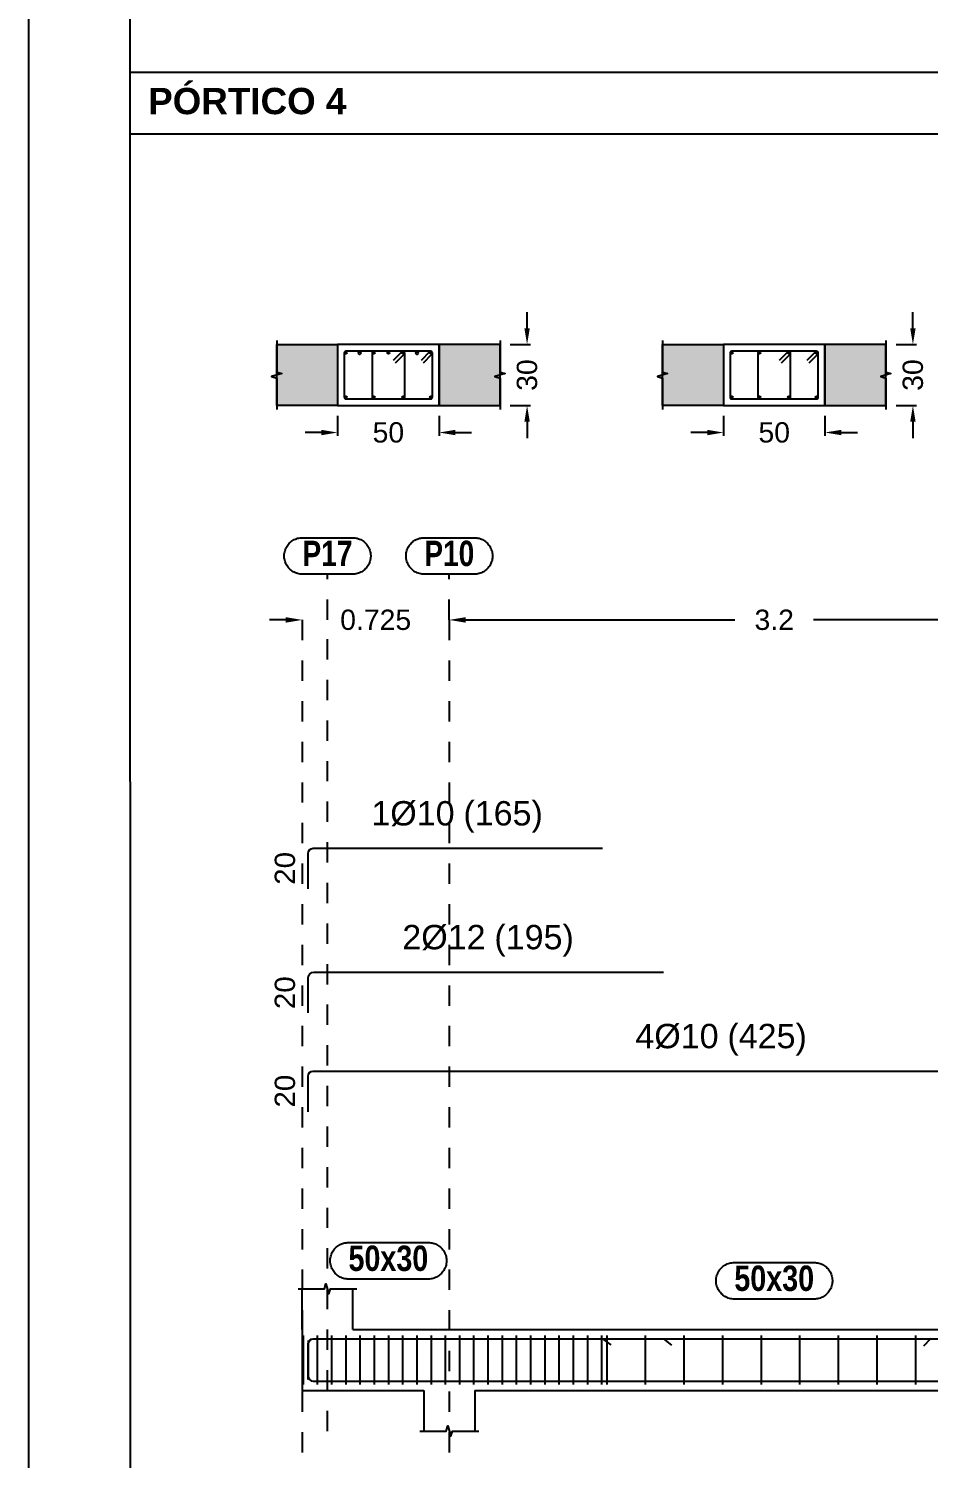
# Model space of a CAD drawing. Extents: x 2455 to 9764, y -806 to 181.
# Drawn here: x 4886.82 to 4891.25, y -496.21 to -489.16 of the extents above; entities that cross this region are included whole.
import ezdxf
from ezdxf.enums import TextEntityAlignment as Align

# ---------------------------------------------------------------- set-up
doc = ezdxf.new("R2010")
doc.units = 0
doc.header["$LTSCALE"] = 0.2
doc.header["$MEASUREMENT"] = 0
doc.linetypes.add('CYPE_RAYAPUNTO', pattern=[0.4125, 0.2025, -0.105, 0, -0.105])
doc.linetypes.add('PUNTOS2', pattern=[0.125, 0, -0.125])
doc.layers.add('01_cartela', color=6, linetype='CONTINUOUS', plot=False)
for name, color, linetype in [('01_cotas', 4, 'CONTINUOUS'), ('01_parcela', 7, 'CONTINUOUS'), ('01_primera', 5, 'CONTINUOUS'), ('01_texto cartela', 4, 'CONTINUOUS'), ('ALZ_CONT_NUDOS', 5, 'CONTINUOUS'), ('ALZ_CONT_VIG_HORMIGON', 5, 'CONTINUOUS'), ('ALZ_COT_COT_LIN_APOYOS', 120, 'CYPE_RAYAPUNTO'), ('ALZ_REF_REF_REFERENCIA', 3, 'CONTINUOUS'), ('ALZ_REF_TEXTO_REF_NOMBRE', 3, 'CONTINUOUS'), ('ARM_LONGITUDINAL_Ø10', 4, 'CONTINUOUS'), ('ARM_LONGITUDINAL_Ø12', 4, 'CONTINUOUS'), ('ARM_TRANSVERSAL_Ø6', 4, 'CONTINUOUS'), ('SEC_CONT_FORJADOS_SECCION', 8, 'CONTINUOUS'), ('SEC_CONT_VIG_HORMIGON_SECCION', 2, 'CONTINUOUS'), ('UNI_CORTANTES', 3, 'CONTINUOUS')]:
    doc.layers.add(name, color=color, linetype=linetype)
doc.layers.add('VIG_CARAS', color=5, linetype='CONTINUOUS', lineweight=9)
doc.styles.add('BERNARDO', font='GOTHICB.TTF')
doc.styles.add('CYPETXT_0.15', font='arial.ttf', dxfattribs={"height": 0.1})
doc.styles.add('Estilo1', font='swissel.ttf')
doc.styles.add('NIEVES2', font='sanss___.ttf')
doc.styles.add('NIEVES3', font='swisseb.ttf')
doc.styles.add('ROMANS', font='romans')
doc.dimstyles.new('DECIMAL-50', dxfattribs={"dimtxt": 0.08, "dimasz": 0.15, "dimexe": 0.05, "dimexo": 0.05, "dimgap": 0.09, "dimtad": 0, "dimzin": 0, "dimdsep": 46, "dimtxsty": 'ROMANS', "dimblk": 'DOTSMALL', "dimcen": 0.09, "dimclrt": 7, "dimadec": 0, "dimazin": 0, "dimtfac": 1.38, "dimtix": 1, "dimtofl": 0, "dimtmove": 2, "dimatfit": 3, "dimldrblk": 'OBLIQUE', "dimfxl": 1, "dimtolj": 1, "dimtzin": 0, "dimarcsym": 0})

# ---------------------------------------------------------------- blocks, each defined once
blk = doc.blocks.new('*D627')
at = {"layer": '01_cotas', "color": 0, "linetype": 'PUNTOS2', "lineweight": -2, "transparency": 16777216}
for p, q in [((4888.3409, -491.0713), (4888.3409, -491.2043)), ((4888.8409, -491.0713), (4888.8409, -491.2043))]:
    blk.add_line(p, q, dxfattribs=at)
at = {"layer": '01_cotas', "color": 0, "lineweight": -2, "transparency": 16777216}
for p, q in [((4888.2609, -491.1543), (4888.1809, -491.1543)), ((4888.9209, -491.1543), (4889.0009, -491.1543))]:
    blk.add_line(p, q, dxfattribs=at)
at = {"layer": '01_cotas', "color": 0, "transparency": 16777216}
for points in [[(4888.2609, -491.141), (4888.2609, -491.1676), (4888.3409, -491.1543)], [(4888.9209, -491.141), (4888.9209, -491.1676), (4888.8409, -491.1543)]]:
    blk.add_solid(points, dxfattribs=at)
at = {"layer": '01_cotas', "color": 5, "transparency": 16777216, "insert": (4888.5909, -491.1543), "char_height": 0.1, "attachment_point": 5, "style": 'Estilo1'}
blk.add_mtext('\\A1;50', dxfattribs=at)
blk = doc.blocks.new('*D628')
at = {"layer": '01_cotas', "color": 0, "lineweight": -2, "transparency": 16777216}
for p, q in [((4889.2739, -490.6413), (4889.2739, -490.5613)), ((4889.2739, -491.1013), (4889.2739, -491.1813))]:
    blk.add_line(p, q, dxfattribs=at)
at = {"layer": '01_cotas', "color": 0, "linetype": 'PUNTOS2', "lineweight": -2, "transparency": 16777216}
for p, q in [((4889.1909, -490.7213), (4889.3239, -490.7213)), ((4889.1909, -491.0213), (4889.3239, -491.0213))]:
    blk.add_line(p, q, dxfattribs=at)
at = {"layer": '01_cotas', "color": 0, "transparency": 16777216}
for points in [[(4889.2606, -490.6413), (4889.2872, -490.6413), (4889.2739, -490.7213)], [(4889.2606, -491.1013), (4889.2872, -491.1013), (4889.2739, -491.0213)]]:
    blk.add_solid(points, dxfattribs=at)
at = {"layer": '01_cotas', "color": 5, "transparency": 16777216, "insert": (4889.2739, -490.8713), "char_height": 0.1, "attachment_point": 5, "rotation": 90, "style": 'Estilo1'}
blk.add_mtext('\\A1;30', dxfattribs=at)
blk = doc.blocks.new('*D606')
at = {"layer": '01_cotas', "color": 0, "linetype": 'PUNTOS2', "lineweight": -2, "transparency": 16777216}
for p, q in [((4890.2409, -491.0713), (4890.2409, -491.2043)), ((4890.7409, -491.0713), (4890.7409, -491.2043))]:
    blk.add_line(p, q, dxfattribs=at)
at = {"layer": '01_cotas', "color": 0, "lineweight": -2, "transparency": 16777216}
for p, q in [((4890.1609, -491.1543), (4890.0809, -491.1543)), ((4890.8209, -491.1543), (4890.9009, -491.1543))]:
    blk.add_line(p, q, dxfattribs=at)
at = {"layer": '01_cotas', "color": 0, "transparency": 16777216}
for points in [[(4890.1609, -491.141), (4890.1609, -491.1676), (4890.2409, -491.1543)], [(4890.8209, -491.141), (4890.8209, -491.1676), (4890.7409, -491.1543)]]:
    blk.add_solid(points, dxfattribs=at)
at = {"layer": '01_cotas', "color": 5, "transparency": 16777216, "insert": (4890.4909, -491.1543), "char_height": 0.1, "attachment_point": 5, "style": 'Estilo1'}
blk.add_mtext('\\A1;50', dxfattribs=at)
blk = doc.blocks.new('*D607')
at = {"layer": '01_cotas', "color": 0, "lineweight": -2, "transparency": 16777216}
for p, q in [((4891.1739, -490.6413), (4891.1739, -490.5613)), ((4891.1739, -491.1013), (4891.1739, -491.1813))]:
    blk.add_line(p, q, dxfattribs=at)
at = {"layer": '01_cotas', "color": 0, "linetype": 'PUNTOS2', "lineweight": -2, "transparency": 16777216}
for p, q in [((4891.0909, -490.7213), (4891.2239, -490.7213)), ((4891.0909, -491.0213), (4891.2239, -491.0213))]:
    blk.add_line(p, q, dxfattribs=at)
at = {"layer": '01_cotas', "color": 0, "transparency": 16777216}
for points in [[(4891.1606, -490.6413), (4891.1872, -490.6413), (4891.1739, -490.7213)], [(4891.1606, -491.1013), (4891.1872, -491.1013), (4891.1739, -491.0213)]]:
    blk.add_solid(points, dxfattribs=at)
at = {"layer": '01_cotas', "color": 5, "transparency": 16777216, "insert": (4891.1739, -490.8713), "char_height": 0.1, "attachment_point": 5, "rotation": 90, "style": 'Estilo1'}
blk.add_mtext('\\A1;30', dxfattribs=at)
blk = doc.blocks.new('*D614')
at = {"layer": '01_cotas', "color": 0, "lineweight": -2, "transparency": 16777216}
for p, q in [((4888.0859, -492.0772), (4888.0059, -492.0772)), ((4888.9709, -492.0772), (4889.0509, -492.0772))]:
    blk.add_line(p, q, dxfattribs=at)
at = {"layer": '01_cotas', "color": 0, "transparency": 16777216}
for points in [[(4888.0859, -492.0639), (4888.0859, -492.0906), (4888.1659, -492.0772)], [(4888.9709, -492.0639), (4888.9709, -492.0906), (4888.8909, -492.0772)]]:
    blk.add_solid(points, dxfattribs=at)
at = {"layer": '01_cotas', "color": 5, "transparency": 16777216, "insert": (4888.5284, -492.0772), "char_height": 0.1, "attachment_point": 5, "style": 'Estilo1'}
blk.add_mtext('\\A1;0.725', dxfattribs=at)
blk = doc.blocks.new('*D615')
at = {"layer": '01_cotas', "color": 0, "lineweight": -2, "transparency": 16777216}
for p, q in [((4888.9709, -492.0772), (4890.2967, -492.0772)), ((4892.0109, -492.0772), (4890.6851, -492.0772))]:
    blk.add_line(p, q, dxfattribs=at)
at = {"layer": '01_cotas', "color": 0, "transparency": 16777216}
for points in [[(4888.9709, -492.0639), (4888.9709, -492.0906), (4888.8909, -492.0772)], [(4892.0109, -492.0639), (4892.0109, -492.0906), (4892.0909, -492.0772)]]:
    blk.add_solid(points, dxfattribs=at)
at = {"layer": '01_cotas', "color": 5, "transparency": 16777216, "insert": (4890.4909, -492.0772), "char_height": 0.1, "attachment_point": 5, "style": 'Estilo1'}
blk.add_mtext('\\A1;3.2', dxfattribs=at)

msp = doc.modelspace()

# ---------------------------------------------------------------- hatches: boundary and pattern name
at = {"layer": 'SEC_CONT_FORJADOS_SECCION', "true_color": 0xdad7d3}
for points in [[(4888.0409, -490.7213), (4888.3409, -490.7213), (4888.3409, -491.0213), (4888.0409, -491.0213)], [(4889.1409, -490.7213), (4888.8409, -490.7213), (4888.8409, -491.0213), (4889.1409, -491.0213)], [(4889.9409, -490.7213), (4890.2409, -490.7213), (4890.2409, -491.0213), (4889.9409, -491.0213)], [(4891.0409, -490.7213), (4890.7409, -490.7213), (4890.7409, -491.0213), (4891.0409, -491.0213)]]:
    msp.add_hatch(color=254, dxfattribs=at).paths.add_polyline_path(points)

# ---------------------------------------------------------------- linework, layer by layer
at = {"layer": '01_cartela', "color": 3}
msp.add_lwpolyline([(4886.8193, -478.6127), (4886.8193, -500.1478), (4917.4573, -500.1478), (4917.4573, -478.6127)], close=True, dxfattribs=at)
at = {"layer": '01_parcela', "color": 7, "ltscale": 2.5}
for p, q in [((4887.3193, -479.1127), (4887.3183, -489.3802)), ((4887.3183, -489.3802), (4910.1827, -489.3802)), ((4887.3183, -489.3802), (4887.3196, -499.6478))]:
    msp.add_line(p, q, dxfattribs=at)
at = {"layer": '01_primera', "ltscale": 2.5}
msp.add_line((4887.3183, -489.6827), (4910.1827, -489.6827), dxfattribs=at)
at = {"layer": 'ALZ_CONT_NUDOS'}
for p, q in [((4888.1659, -495.5721), (4888.1659, -495.3721)), ((4888.4159, -495.5721), (4888.4159, -495.3721)), ((4888.7659, -495.8721), (4888.7659, -496.0721)), ((4889.0159, -495.8721), (4889.0159, -496.0721))]:
    msp.add_line(p, q, dxfattribs=at)
for points in [[(4888.1459, -495.3721), (4888.2759, -495.3721), (4888.2834, -495.3471), (4888.2984, -495.3971), (4888.3059, -495.3721), (4888.4359, -495.3721)], [(4888.1659, -495.5721), (4888.1659, -495.8721), (4888.4159, -495.8721)], [(4888.7659, -495.5721), (4889.0159, -495.5721)], [(4888.7459, -496.0721), (4888.8759, -496.0721), (4888.8834, -496.0471), (4888.8984, -496.0971), (4888.9059, -496.0721), (4889.0359, -496.0721)]]:
    msp.add_lwpolyline(points, dxfattribs=at)
at = {"layer": 'ALZ_CONT_VIG_HORMIGON'}
for p, q in [((4888.4159, -495.5721), (4888.7659, -495.5721)), ((4889.0159, -495.5721), (4891.9659, -495.5721)), ((4888.4159, -495.8721), (4888.7659, -495.8721)), ((4889.0159, -495.8721), (4891.9659, -495.8721))]:
    msp.add_line(p, q, dxfattribs=at)
at = {"layer": 'ALZ_COT_COT_LIN_APOYOS'}
for p, q in [((4888.2909, -492.0772), (4888.2909, -491.8522)), ((4888.8909, -492.0772), (4888.8909, -491.8522)), ((4888.1659, -492.0772), (4888.1659, -498.2671)), ((4888.2909, -496.0721), (4888.2909, -492.0772)), ((4888.8909, -492.0772), (4888.8909, -498.2671))]:
    msp.add_line(p, q, dxfattribs=at)
at = {"layer": 'ALZ_REF_REF_REFERENCIA'}
for points in [[(4888.4139, -491.6722), (4888.4199, -491.6724), (4888.4259, -491.673), (4888.4318, -491.674), (4888.4377, -491.6754), (4888.4434, -491.6772), (4888.449, -491.6794), (4888.4545, -491.6819), (4888.4598, -491.6848), (4888.4648, -491.688), (4888.4697, -491.6916), (4888.4743, -491.6955), (4888.4786, -491.6997), (4888.4826, -491.7041), (4888.4864, -491.7088), (4888.4898, -491.7138), (4888.4928, -491.719), (4888.4956, -491.7243), (4888.4979, -491.7299), (4888.4999, -491.7356), (4888.5015, -491.7414), (4888.5027, -491.7473), (4888.5035, -491.7532), (4888.5039, -491.7592), (4888.5039, -491.7652), (4888.5035, -491.7712), (4888.5027, -491.7772), (4888.5015, -491.7831), (4888.4999, -491.7889), (4888.4979, -491.7946), (4888.4956, -491.8001), (4888.4928, -491.8055), (4888.4898, -491.8107), (4888.4864, -491.8156), (4888.4826, -491.8203), (4888.4786, -491.8248), (4888.4743, -491.829), (4888.4697, -491.8329), (4888.4648, -491.8364), (4888.4598, -491.8397), (4888.4545, -491.8426), (4888.449, -491.8451), (4888.4434, -491.8472), (4888.4377, -491.849), (4888.4318, -491.8504), (4888.4259, -491.8514), (4888.4199, -491.852), (4888.4139, -491.8522), (4888.1679, -491.8522), (4888.1619, -491.852), (4888.1559, -491.8514), (4888.15, -491.8504), (4888.1441, -491.849), (4888.1384, -491.8472), (4888.1328, -491.8451), (4888.1273, -491.8426), (4888.122, -491.8397), (4888.117, -491.8364), (4888.1121, -491.8329), (4888.1075, -491.829), (4888.1032, -491.8248), (4888.0992, -491.8203), (4888.0955, -491.8156), (4888.0921, -491.8107), (4888.089, -491.8055), (4888.0863, -491.8001), (4888.0839, -491.7946), (4888.082, -491.7889), (4888.0804, -491.7831), (4888.0792, -491.7772), (4888.0784, -491.7712), (4888.078, -491.7652), (4888.078, -491.7592), (4888.0784, -491.7532), (4888.0792, -491.7473), (4888.0804, -491.7414), (4888.082, -491.7356), (4888.0839, -491.7299), (4888.0863, -491.7243), (4888.089, -491.719), (4888.0921, -491.7138), (4888.0955, -491.7088), (4888.0992, -491.7041), (4888.1032, -491.6997), (4888.1075, -491.6955), (4888.1121, -491.6916), (4888.117, -491.688), (4888.122, -491.6848), (4888.1273, -491.6819), (4888.1328, -491.6794), (4888.1384, -491.6772), (4888.1441, -491.6754), (4888.15, -491.674), (4888.1559, -491.673), (4888.1619, -491.6724), (4888.1679, -491.6722), (4888.4139, -491.6722)], [(4889.0139, -491.6722), (4889.0199, -491.6724), (4889.0259, -491.673), (4889.0318, -491.674), (4889.0377, -491.6754), (4889.0434, -491.6772), (4889.049, -491.6794), (4889.0545, -491.6819), (4889.0598, -491.6848), (4889.0648, -491.688), (4889.0697, -491.6916), (4889.0743, -491.6955), (4889.0786, -491.6997), (4889.0826, -491.7041), (4889.0864, -491.7088), (4889.0898, -491.7138), (4889.0928, -491.719), (4889.0955, -491.7243), (4889.0979, -491.7299), (4889.0999, -491.7356), (4889.1014, -491.7414), (4889.1026, -491.7473), (4889.1034, -491.7532), (4889.1038, -491.7592), (4889.1038, -491.7652), (4889.1034, -491.7712), (4889.1026, -491.7772), (4889.1014, -491.7831), (4889.0999, -491.7889), (4889.0979, -491.7946), (4889.0955, -491.8001), (4889.0928, -491.8055), (4889.0898, -491.8107), (4889.0864, -491.8156), (4889.0826, -491.8203), (4889.0786, -491.8248), (4889.0743, -491.829), (4889.0697, -491.8329), (4889.0648, -491.8364), (4889.0598, -491.8397), (4889.0545, -491.8426), (4889.049, -491.8451), (4889.0434, -491.8472), (4889.0377, -491.849), (4889.0318, -491.8504), (4889.0259, -491.8514), (4889.0199, -491.852), (4889.0139, -491.8522), (4888.7679, -491.8522), (4888.7619, -491.852), (4888.7559, -491.8514), (4888.75, -491.8504), (4888.7441, -491.849), (4888.7384, -491.8472), (4888.7328, -491.8451), (4888.7273, -491.8426), (4888.722, -491.8397), (4888.717, -491.8364), (4888.7121, -491.8329), (4888.7075, -491.829), (4888.7032, -491.8248), (4888.6992, -491.8203), (4888.6954, -491.8156), (4888.692, -491.8107), (4888.689, -491.8055), (4888.6863, -491.8001), (4888.6839, -491.7946), (4888.6819, -491.7889), (4888.6803, -491.7831), (4888.6792, -491.7772), (4888.6783, -491.7712), (4888.6779, -491.7652), (4888.6779, -491.7592), (4888.6783, -491.7532), (4888.6792, -491.7473), (4888.6803, -491.7414), (4888.6819, -491.7356), (4888.6839, -491.7299), (4888.6863, -491.7243), (4888.689, -491.719), (4888.692, -491.7138), (4888.6954, -491.7088), (4888.6992, -491.7041), (4888.7032, -491.6997), (4888.7075, -491.6955), (4888.7121, -491.6916), (4888.717, -491.688), (4888.722, -491.6848), (4888.7273, -491.6819), (4888.7328, -491.6794), (4888.7384, -491.6772), (4888.7441, -491.6754), (4888.75, -491.674), (4888.7559, -491.673), (4888.7619, -491.6724), (4888.7679, -491.6722), (4889.0139, -491.6722)]]:
    msp.add_lwpolyline(points, close=True, dxfattribs=at)
at = {"layer": 'ALZ_REF_TEXTO_REF_NOMBRE', "color": 5}
for points in [[(4888.7874, -495.1436), (4888.7934, -495.1438), (4888.7994, -495.1444), (4888.8053, -495.1454), (4888.8112, -495.1468), (4888.8169, -495.1486), (4888.8225, -495.1507), (4888.828, -495.1532), (4888.8333, -495.1561), (4888.8383, -495.1594), (4888.8432, -495.1629), (4888.8478, -495.1668), (4888.8521, -495.171), (4888.8561, -495.1755), (4888.8599, -495.1802), (4888.8633, -495.1851), (4888.8663, -495.1903), (4888.869, -495.1957), (4888.8714, -495.2012), (4888.8734, -495.2069), (4888.875, -495.2127), (4888.8762, -495.2186), (4888.877, -495.2246), (4888.8774, -495.2306), (4888.8774, -495.2366), (4888.877, -495.2426), (4888.8762, -495.2485), (4888.875, -495.2544), (4888.8734, -495.2602), (4888.8714, -495.2659), (4888.869, -495.2715), (4888.8663, -495.2768), (4888.8633, -495.282), (4888.8599, -495.287), (4888.8561, -495.2917), (4888.8521, -495.2961), (4888.8478, -495.3003), (4888.8432, -495.3042), (4888.8383, -495.3078), (4888.8333, -495.311), (4888.828, -495.3139), (4888.8225, -495.3164), (4888.8169, -495.3186), (4888.8112, -495.3204), (4888.8053, -495.3218), (4888.7994, -495.3228), (4888.7934, -495.3234), (4888.7874, -495.3236), (4888.3944, -495.3236), (4888.3884, -495.3234), (4888.3824, -495.3228), (4888.3765, -495.3218), (4888.3706, -495.3204), (4888.3649, -495.3186), (4888.3593, -495.3164), (4888.3538, -495.3139), (4888.3485, -495.311), (4888.3435, -495.3078), (4888.3386, -495.3042), (4888.334, -495.3003), (4888.3297, -495.2961), (4888.3257, -495.2917), (4888.3219, -495.287), (4888.3185, -495.282), (4888.3155, -495.2768), (4888.3128, -495.2715), (4888.3104, -495.2659), (4888.3084, -495.2602), (4888.3069, -495.2544), (4888.3057, -495.2485), (4888.3049, -495.2426), (4888.3045, -495.2366), (4888.3045, -495.2306), (4888.3049, -495.2246), (4888.3057, -495.2186), (4888.3069, -495.2127), (4888.3084, -495.2069), (4888.3104, -495.2012), (4888.3128, -495.1957), (4888.3155, -495.1903), (4888.3185, -495.1851), (4888.3219, -495.1802), (4888.3257, -495.1755), (4888.3297, -495.171), (4888.334, -495.1668), (4888.3386, -495.1629), (4888.3435, -495.1594), (4888.3485, -495.1561), (4888.3538, -495.1532), (4888.3593, -495.1507), (4888.3649, -495.1486), (4888.3706, -495.1468), (4888.3765, -495.1454), (4888.3824, -495.1444), (4888.3884, -495.1438), (4888.3944, -495.1436), (4888.7874, -495.1436)], [(4890.6874, -495.2421), (4890.6934, -495.2423), (4890.6994, -495.2429), (4890.7053, -495.2439), (4890.7112, -495.2453), (4890.7169, -495.247), (4890.7225, -495.2492), (4890.728, -495.2517), (4890.7333, -495.2546), (4890.7383, -495.2579), (4890.7432, -495.2614), (4890.7478, -495.2653), (4890.7521, -495.2695), (4890.7561, -495.2739), (4890.7599, -495.2787), (4890.7633, -495.2836), (4890.7663, -495.2888), (4890.769, -495.2942), (4890.7714, -495.2997), (4890.7734, -495.3054), (4890.775, -495.3112), (4890.7762, -495.3171), (4890.777, -495.323), (4890.7774, -495.329), (4890.7774, -495.3351), (4890.777, -495.3411), (4890.7762, -495.347), (4890.775, -495.3529), (4890.7734, -495.3587), (4890.7714, -495.3644), (4890.769, -495.3699), (4890.7663, -495.3753), (4890.7633, -495.3805), (4890.7599, -495.3854), (4890.7561, -495.3902), (4890.7521, -495.3946), (4890.7478, -495.3988), (4890.7432, -495.4027), (4890.7383, -495.4063), (4890.7333, -495.4095), (4890.728, -495.4124), (4890.7225, -495.4149), (4890.7169, -495.4171), (4890.7112, -495.4189), (4890.7053, -495.4203), (4890.6994, -495.4213), (4890.6934, -495.4219), (4890.6874, -495.4221), (4890.2944, -495.4221), (4890.2884, -495.4219), (4890.2824, -495.4213), (4890.2765, -495.4203), (4890.2706, -495.4189), (4890.2649, -495.4171), (4890.2593, -495.4149), (4890.2538, -495.4124), (4890.2485, -495.4095), (4890.2435, -495.4063), (4890.2386, -495.4027), (4890.234, -495.3988), (4890.2297, -495.3946), (4890.2257, -495.3902), (4890.2219, -495.3854), (4890.2185, -495.3805), (4890.2155, -495.3753), (4890.2128, -495.3699), (4890.2104, -495.3644), (4890.2084, -495.3587), (4890.2069, -495.3529), (4890.2057, -495.347), (4890.2049, -495.3411), (4890.2045, -495.3351), (4890.2045, -495.329), (4890.2049, -495.323), (4890.2057, -495.3171), (4890.2069, -495.3112), (4890.2084, -495.3054), (4890.2104, -495.2997), (4890.2128, -495.2942), (4890.2155, -495.2888), (4890.2185, -495.2836), (4890.2219, -495.2787), (4890.2257, -495.2739), (4890.2297, -495.2695), (4890.234, -495.2653), (4890.2386, -495.2614), (4890.2435, -495.2579), (4890.2485, -495.2546), (4890.2538, -495.2517), (4890.2593, -495.2492), (4890.2649, -495.247), (4890.2706, -495.2453), (4890.2765, -495.2439), (4890.2824, -495.2429), (4890.2884, -495.2423), (4890.2944, -495.2421), (4890.6874, -495.2421)]]:
    msp.add_lwpolyline(points, close=True, dxfattribs=at)
at = {"layer": 'ARM_LONGITUDINAL_Ø10'}
for p, q in [((4889.6459, -495.6181), (4889.6858, -495.6482)), ((4891.2607, -495.6181), (4891.2253, -495.6534))]:
    msp.add_line(p, q, dxfattribs=at)
for points in [[(4888.1959, -493.4022), (4888.1959, -493.2272), (4888.1978, -493.2177), (4888.2032, -493.2095), (4888.2113, -493.2041), (4888.2209, -493.2022), (4889.6459, -493.2022)], [(4888.1959, -494.4994), (4888.1959, -494.3244), (4888.1978, -494.3148), (4888.2032, -494.3067), (4888.2113, -494.3013), (4888.2209, -494.2994), (4892.2459, -494.2994)], [(4888.1959, -495.8181), (4888.1959, -495.6431), (4888.1978, -495.6335), (4888.2032, -495.6254), (4888.2113, -495.62), (4888.2209, -495.6181), (4892.2459, -495.6181)], [(4888.1959, -495.8181), (4888.1959, -495.6431), (4888.1978, -495.6335), (4888.2032, -495.6254), (4888.2113, -495.62), (4888.2209, -495.6181), (4889.6459, -495.6181)], [(4888.1959, -495.6261), (4888.1959, -495.8011), (4888.1978, -495.8106), (4888.2032, -495.8187), (4888.2113, -495.8242), (4888.2209, -495.8261), (4892.2459, -495.8261)]]:
    msp.add_lwpolyline(points, dxfattribs=at)
for centre in [(4888.3819, -490.7623), (4888.5186, -490.7623), (4888.5909, -490.7623), (4888.6632, -490.7623), (4888.7999, -490.7623), (4890.2819, -490.7623), (4890.4186, -490.7623), (4890.5632, -490.7623), (4890.6999, -490.7623), (4888.3819, -490.9803), (4888.5186, -490.9803), (4888.6632, -490.9803), (4888.7999, -490.9803), (4890.2819, -490.9803), (4890.4186, -490.9803), (4890.5632, -490.9803), (4890.6999, -490.9803)]:
    msp.add_circle(centre, 0.005, dxfattribs=at)
at = {"layer": 'ARM_LONGITUDINAL_Ø12'}
msp.add_line((4889.9459, -495.6181), (4889.9851, -495.6492), dxfattribs=at)
for points in [[(4888.1959, -494.0121), (4888.1959, -493.8421), (4888.1982, -493.8306), (4888.2047, -493.8209), (4888.2144, -493.8144), (4888.2259, -493.8121), (4889.9459, -493.8121)], [(4888.1959, -495.8181), (4888.1959, -495.6481), (4888.1982, -495.6366), (4888.2047, -495.6268), (4888.2144, -495.6203), (4888.2259, -495.6181), (4889.9459, -495.6181)]]:
    msp.add_lwpolyline(points, dxfattribs=at)
for centre in [(4888.4502, -490.7633), (4888.7316, -490.7633)]:
    msp.add_circle(centre, 0.006, dxfattribs=at)
at = {"layer": 'ARM_TRANSVERSAL_Ø6'}
for p, q in [((4888.1709, -495.6021), (4888.1709, -495.8421)), ((4888.2409, -495.6021), (4888.2409, -495.8421)), ((4888.3109, -495.6021), (4888.3109, -495.8421)), ((4888.3809, -495.6021), (4888.3809, -495.8421)), ((4888.4509, -495.6021), (4888.4509, -495.8421)), ((4888.5209, -495.6021), (4888.5209, -495.8421)), ((4888.5909, -495.6021), (4888.5909, -495.8421)), ((4888.6609, -495.6021), (4888.6609, -495.8421)), ((4888.7309, -495.6021), (4888.7309, -495.8421)), ((4888.8009, -495.6021), (4888.8009, -495.8421)), ((4888.8709, -495.6021), (4888.8709, -495.8421)), ((4888.9409, -495.6021), (4888.9409, -495.8421)), ((4889.0109, -495.6021), (4889.0109, -495.8421)), ((4889.0809, -495.6021), (4889.0809, -495.8421)), ((4889.1509, -495.6021), (4889.1509, -495.8421)), ((4889.2209, -495.6021), (4889.2209, -495.8421)), ((4889.2909, -495.6021), (4889.2909, -495.8421)), ((4889.3609, -495.6021), (4889.3609, -495.8421)), ((4889.4309, -495.6021), (4889.4309, -495.8421)), ((4889.5009, -495.6021), (4889.5009, -495.8421)), ((4889.5709, -495.6021), (4889.5709, -495.8421)), ((4889.6409, -495.6021), (4889.6409, -495.8421)), ((4889.6659, -495.6021), (4889.6659, -495.8421)), ((4889.8559, -495.6021), (4889.8559, -495.8421)), ((4890.0459, -495.6021), (4890.0459, -495.8421)), ((4890.2359, -495.6021), (4890.2359, -495.8421)), ((4890.4259, -495.6021), (4890.4259, -495.8421)), ((4890.6159, -495.6021), (4890.6159, -495.8421)), ((4890.8059, -495.6021), (4890.8059, -495.8421)), ((4890.9959, -495.6021), (4890.9959, -495.8421)), ((4891.1859, -495.6021), (4891.1859, -495.8421))]:
    msp.add_line(p, q, dxfattribs=at)
for points in [[(4888.7631, -490.8104), (4888.8056, -490.768), (4888.8066, -490.7667), (4888.8073, -490.7654), (4888.8078, -490.7639), (4888.8079, -490.7623), (4888.8078, -490.7607), (4888.8073, -490.7592), (4888.8066, -490.7579), (4888.8056, -490.7566), (4888.8043, -490.7556), (4888.803, -490.7549), (4888.8015, -490.7545), (4888.7999, -490.7543), (4888.3819, -490.7543), (4888.3788, -490.7549), (4888.3762, -490.7566), (4888.3745, -490.7592), (4888.3739, -490.7623), (4888.3739, -490.9803), (4888.3745, -490.9834), (4888.3762, -490.986), (4888.3788, -490.9877), (4888.3819, -490.9883), (4888.7999, -490.9883), (4888.803, -490.9877), (4888.8056, -490.986), (4888.8073, -490.9834), (4888.8079, -490.9803), (4888.8079, -490.7623), (4888.8078, -490.7607), (4888.8073, -490.7592), (4888.8066, -490.7579), (4888.8056, -490.7566), (4888.8043, -490.7556), (4888.803, -490.7549), (4888.8015, -490.7545), (4888.7999, -490.7543), (4888.7987, -490.7544), (4888.7974, -490.7547), (4888.7963, -490.7552), (4888.7952, -490.7558), (4888.7942, -490.7566), (4888.7518, -490.7991)], [(4888.6265, -490.8104), (4888.6689, -490.768), (4888.6699, -490.7667), (4888.6706, -490.7654), (4888.6711, -490.7639), (4888.6712, -490.7623), (4888.6711, -490.7607), (4888.6706, -490.7592), (4888.6699, -490.7579), (4888.6689, -490.7566), (4888.6677, -490.7556), (4888.6663, -490.7549), (4888.6648, -490.7545), (4888.6632, -490.7543), (4888.5186, -490.7543), (4888.5155, -490.7549), (4888.5129, -490.7566), (4888.5112, -490.7592), (4888.5106, -490.7623), (4888.5106, -490.9803), (4888.5112, -490.9834), (4888.5129, -490.986), (4888.5155, -490.9877), (4888.5186, -490.9883), (4888.6632, -490.9883), (4888.6663, -490.9877), (4888.6689, -490.986), (4888.6706, -490.9834), (4888.6712, -490.9803), (4888.6712, -490.7623), (4888.6711, -490.7607), (4888.6706, -490.7592), (4888.6699, -490.7579), (4888.6689, -490.7566), (4888.6677, -490.7556), (4888.6663, -490.7549), (4888.6648, -490.7545), (4888.6632, -490.7543), (4888.6617, -490.7545), (4888.6602, -490.7549), (4888.6588, -490.7556), (4888.6576, -490.7566), (4888.6152, -490.7991)], [(4890.6631, -490.8104), (4890.7056, -490.768), (4890.7066, -490.7667), (4890.7073, -490.7654), (4890.7078, -490.7639), (4890.7079, -490.7623), (4890.7078, -490.7607), (4890.7073, -490.7592), (4890.7066, -490.7579), (4890.7056, -490.7566), (4890.7043, -490.7556), (4890.703, -490.7549), (4890.7015, -490.7545), (4890.6999, -490.7543), (4890.2819, -490.7543), (4890.2788, -490.7549), (4890.2762, -490.7566), (4890.2745, -490.7592), (4890.2739, -490.7623), (4890.2739, -490.9803), (4890.2745, -490.9834), (4890.2762, -490.986), (4890.2788, -490.9877), (4890.2819, -490.9883), (4890.6999, -490.9883), (4890.703, -490.9877), (4890.7056, -490.986), (4890.7073, -490.9834), (4890.7079, -490.9803), (4890.7079, -490.7623), (4890.7078, -490.7607), (4890.7073, -490.7592), (4890.7066, -490.7579), (4890.7056, -490.7566), (4890.7043, -490.7556), (4890.703, -490.7549), (4890.7015, -490.7545), (4890.6999, -490.7543), (4890.6987, -490.7544), (4890.6974, -490.7547), (4890.6963, -490.7552), (4890.6952, -490.7558), (4890.6942, -490.7566), (4890.6518, -490.7991)], [(4890.5265, -490.8104), (4890.5689, -490.768), (4890.5699, -490.7667), (4890.5706, -490.7654), (4890.5711, -490.7639), (4890.5712, -490.7623), (4890.5711, -490.7607), (4890.5706, -490.7592), (4890.5699, -490.7579), (4890.5689, -490.7566), (4890.5677, -490.7556), (4890.5663, -490.7549), (4890.5648, -490.7545), (4890.5632, -490.7543), (4890.4186, -490.7543), (4890.4155, -490.7549), (4890.4129, -490.7566), (4890.4112, -490.7592), (4890.4106, -490.7623), (4890.4106, -490.9803), (4890.4112, -490.9834), (4890.4129, -490.986), (4890.4155, -490.9877), (4890.4186, -490.9883), (4890.5632, -490.9883), (4890.5663, -490.9877), (4890.5689, -490.986), (4890.5706, -490.9834), (4890.5712, -490.9803), (4890.5712, -490.7623), (4890.5711, -490.7607), (4890.5706, -490.7592), (4890.5699, -490.7579), (4890.5689, -490.7566), (4890.5677, -490.7556), (4890.5663, -490.7549), (4890.5648, -490.7545), (4890.5632, -490.7543), (4890.5617, -490.7545), (4890.5602, -490.7549), (4890.5588, -490.7556), (4890.5576, -490.7566), (4890.5152, -490.7991)]]:
    msp.add_lwpolyline(points, dxfattribs=at)
at = {"layer": 'SEC_CONT_FORJADOS_SECCION'}
for points in [[(4888.0409, -490.7013), (4888.0409, -490.8563), (4888.0659, -490.8638), (4888.0159, -490.8788), (4888.0409, -490.8863), (4888.0409, -491.0413)], [(4888.0409, -490.7213), (4888.3409, -490.7213), (4888.3409, -491.0213), (4888.0409, -491.0213)], [(4889.1409, -490.7213), (4888.8409, -490.7213), (4888.8409, -491.0213), (4889.1409, -491.0213)], [(4889.1409, -490.7013), (4889.1409, -490.8563), (4889.1659, -490.8638), (4889.1159, -490.8788), (4889.1409, -490.8863), (4889.1409, -491.0413)], [(4889.9409, -490.7013), (4889.9409, -490.8563), (4889.9659, -490.8638), (4889.9159, -490.8788), (4889.9409, -490.8863), (4889.9409, -491.0413)], [(4889.9409, -490.7213), (4890.2409, -490.7213), (4890.2409, -491.0213), (4889.9409, -491.0213)], [(4891.0409, -490.7213), (4890.7409, -490.7213), (4890.7409, -491.0213), (4891.0409, -491.0213)], [(4891.0409, -490.7013), (4891.0409, -490.8563), (4891.0659, -490.8638), (4891.0159, -490.8788), (4891.0409, -490.8863), (4891.0409, -491.0413)]]:
    msp.add_lwpolyline(points, dxfattribs=at)
at = {"layer": 'SEC_CONT_FORJADOS_SECCION', "color": 254, "true_color": 0xdad7d3}
for points in [[(4888.0409, -490.7213), (4888.3409, -490.7213), (4888.3409, -491.0213), (4888.0409, -491.0213)], [(4889.1409, -490.7213), (4888.8409, -490.7213), (4888.8409, -491.0213), (4889.1409, -491.0213)], [(4889.9409, -490.7213), (4890.2409, -490.7213), (4890.2409, -491.0213), (4889.9409, -491.0213)], [(4891.0409, -490.7213), (4890.7409, -490.7213), (4890.7409, -491.0213), (4891.0409, -491.0213)]]:
    msp.add_lwpolyline(points, close=True, dxfattribs=at)
at = {"layer": 'SEC_CONT_VIG_HORMIGON_SECCION'}
for points in [[(4888.8409, -490.7213), (4888.3409, -490.7213), (4888.3409, -491.0213), (4888.8409, -491.0213), (4888.8409, -490.7213)], [(4890.7409, -490.7213), (4890.2409, -490.7213), (4890.2409, -491.0213), (4890.7409, -491.0213), (4890.7409, -490.7213)]]:
    msp.add_lwpolyline(points, close=True, dxfattribs=at)

# ---------------------------------------------------------------- texts
at = {"layer": '01_texto cartela', "color": 7, "style": 'NIEVES3'}
msp.add_text('PÓRTICO 4', height=0.12967, dxfattribs=at).set_placement((4887.408, -489.5865))
at = {"layer": 'ALZ_REF_TEXTO_REF_NOMBRE', "color": 5, "style": 'BERNARDO'}
for s, width, p, p2 in [('P17', 0.841304, (4888.1679, -491.8122), (4888.4139, -491.8122)), ('P10', 0.841304, (4888.7679, -491.8122), (4889.0139, -491.8122)), ('50x30', 0.806421, (4888.3944, -495.2836), (4888.7874, -495.2836)), ('50x30', 0.806421, (4890.2944, -495.3821), (4890.6874, -495.3821))]:
    msp.add_text(s, height=0.125, dxfattribs=dict(at, width=width)).set_placement(p, p2, align=Align.FIT)
at = {"layer": 'UNI_CORTANTES', "color": 4, "style": 'CYPETXT_0.15', "width": 1.042546}
for p, p2 in [((4888.1312, -493.3819), (4888.1312, -493.2199)), ((4888.1312, -493.9943), (4888.1312, -493.8323)), ((4888.1312, -494.4791), (4888.1312, -494.3171))]:
    msp.add_text('20', height=0.1, rotation=90, dxfattribs=at).set_placement(p, p2, align=Align.FIT)
at = {"layer": 'VIG_CARAS', "color": 5, "style": 'NIEVES2'}
for s, p in [('1%%c10', (4888.507, -493.1256)), ('(165)', (4888.9603, -493.1256)), ('(195)', (4889.1128, -493.7354)), ('2%%c12', (4888.6595, -493.7354)), ('4%%c10', (4889.807, -494.2227)), ('(425)', (4890.2603, -494.2227))]:
    msp.add_text(s, height=0.12, dxfattribs=at).set_placement(p, align=Align.BOTTOM_LEFT)

# ---------------------------------------------------------------- dimensions: what is measured, and where the dimension line sits
at = {"layer": '01_cotas', "color": 2}
for p1, p2, distance, text, picture, middle in [((4889.1409, -491.0213), (4889.1409, -490.7213), -0.133, '30', '*D628', (4889.2739, -490.8713)), ((4891.0409, -491.0213), (4891.0409, -490.7213), -0.133, '30', '*D607', (4891.1739, -490.8713)), ((4888.3409, -491.0213), (4888.8409, -491.0213), -0.133, '50', '*D627', (4888.5909, -491.1543)), ((4890.2409, -491.0213), (4890.7409, -491.0213), -0.133, '50', '*D606', (4890.4909, -491.1543)), ((4888.8909, -492.0772), (4888.1659, -492.0772), 0, '0.725', '*D614', (4888.5284, -492.0772)), ((4892.0909, -492.0772), (4888.8909, -492.0772), 0, '3.2', '*D615', (4890.4909, -492.0772))]:
    dim = msp.add_aligned_dim(p1=p1, p2=p2, distance=distance, text=text, dimstyle='DECIMAL-50', override={"dimtxt": 0.1, "dimasz": 0.08, "dimtxsty": 'Estilo1', "dimsah": 1, "dimclrt": 5, "dimfxl": 0.09, "dimarcsym": 2}, dxfattribs=at)
    dim.commit()
    dim.dimension.update_dxf_attribs({"geometry": picture, "text_midpoint": middle})

doc.saveas('drawing.dxf')
